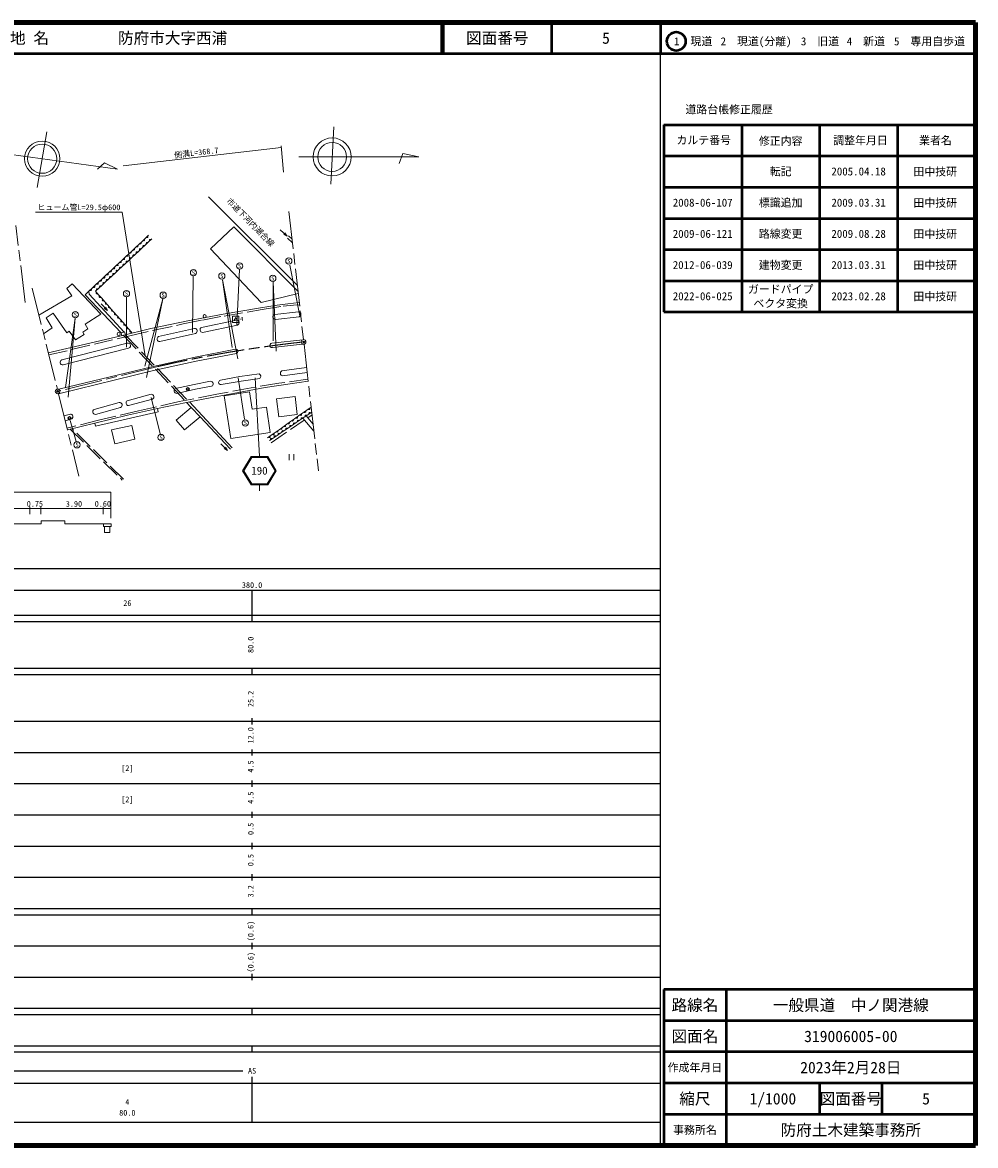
# Model space of a CAD drawing. Units: millimetres, scale not verified. Extents: x 40000 to 680000, y 20000 to 380000.
# Drawn here: x 374361 to 680000, y 20000 to 380000 of the extents above; entities that cross this region are included whole.
import ezdxf
from ezdxf.enums import TextEntityAlignment as Align

# ---------------------------------------------------------------- set-up
doc = ezdxf.new("R2010")
doc.units = ezdxf.units.MM
doc.header["$LTSCALE"] = 1000
doc.header["$PDMODE"] = 32
doc.header["$PDSIZE"] = 500
doc.linetypes.add('CHAIN', pattern=[18.5, 12, -1.5, 3.5, -1.5])
doc.linetypes.add('DASHED', pattern=[7.5, 6, -1.5])
for name, color, linetype, lineweight in [('M-BGD', 7, 'Continuous', 13), ('M-BGD-EXST', 7, 'Continuous', 13), ('M-BMK', 2, 'CHAIN', 13), ('M-BMK-SRVR', 3, 'Continuous', 13), ('M-STR-HTXT', 7, 'Continuous', 13), ('M-STR-STRC', 7, 'Continuous', 13), ('M-TTL', 2, 'Continuous', 140), ('M-TTL-BAND', 7, 'Continuous', 25), ('M-TTL-FRAM', 2, 'Continuous', 50), ('M-TTL-LINE', 7, 'Continuous', 50)]:
    doc.layers.add(name, color=color, linetype=linetype, lineweight=lineweight)
for name, color, linetype in [('M-BMK-HTXT', 7, 'Continuous'), ('M-OTRS', 6, 'Continuous'), ('M-TTL-TXT', 7, 'Continuous')]:
    doc.layers.add(name, color=color, linetype=linetype)
doc.styles.add('ＭＳ ゴシック', font='')
doc.styles.get('ＭＳ ゴシック').set_extended_font_data('MS Gothic')

msp = doc.modelspace()

# ---------------------------------------------------------------- linework, layer by layer
at = {"layer": 'M-BGD'}
for p, q in [((462514, 295658), (434068, 324061)), ((459239, 311501), (457011, 313509)), ((412703, 309819), (411639, 308821)), ((413767, 310816), (412703, 309819)), ((414831, 311813), (413767, 310816)), ((413771, 308708), (414835, 309699)), ((414835, 309699), (415900, 310691)), ((459239, 311501), (458147, 312081)), ((459239, 311501), (458548, 312527)), ((459364, 310876), (460965, 309310)), ((460826, 310530), (459647, 311643)), ((409512, 306826), (408448, 305829)), ((410576, 307824), (409512, 306826)), ((411639, 308821), (410576, 307824)), ((410577, 305732), (411641, 306724)), ((411641, 306724), (412706, 307716)), ((412706, 307716), (413771, 308708)), ((405256, 302837), (404192, 301839)), ((406320, 303834), (405256, 302837)), ((406318, 301765), (407383, 302757)), ((407384, 304832), (406320, 303834)), ((407383, 302757), (408448, 303748)), ((408448, 305829), (407384, 304832)), ((408448, 303748), (409512, 304740)), ((409512, 304740), (410577, 305732)), ((401001, 298847), (399937, 297850)), ((402065, 299845), (401001, 298847)), ((403128, 300842), (402065, 299845)), ((403125, 298789), (404189, 299781)), ((404192, 301839), (403128, 300842)), ((404189, 299781), (405254, 300773)), ((405254, 300773), (406318, 301765)), ((397809, 295855), (396745, 294858)), ((398873, 296852), (397809, 295855)), ((398866, 294822), (399931, 295814)), ((399937, 297850), (398873, 296852)), ((399931, 295814), (400995, 296806)), ((400995, 296806), (402060, 297798)), ((402060, 297798), (403125, 298789)), ((406000, 280532), (394440, 292671)), ((396745, 294858), (395681, 293860)), ((397802, 293830), (398866, 294822)), ((398783, 292715), (397802, 293830)), ((399765, 291599), (398783, 292715)), ((401662, 287700), (399555, 289836)), ((400747, 290483), (399765, 291599)), ((401662, 287700), (400606, 288344)), ((401728, 289367), (400747, 290483)), ((401662, 287700), (401033, 288765)), ((402710, 288251), (401728, 289367)), ((403692, 287136), (402710, 288251)), ((404673, 286020), (403692, 287136)), ((405655, 284904), (404673, 286020)), ((406637, 283788), (405655, 284904)), ((442957, 284617), (431760, 282271)), ((462886, 287284), (455326, 286413)), ((455510, 284814), (463070, 285684)), ((407136, 280813), (406000, 280532)), ((407618, 282672), (406637, 283788)), ((407365, 279891), (407136, 280813)), ((408600, 281557), (407618, 282672)), ((409581, 280441), (408600, 281557)), ((429527, 281928), (418003, 279298)), ((432097, 280666), (443293, 283012)), ((406000, 280532), (406229, 279610)), ((418366, 277709), (429889, 280339)), ((454369, 277160), (464301, 278283)), ((407990, 277146), (386987, 271811)), ((387378, 270270), (408381, 275605)), ((454520, 275829), (464205, 276923)), ((457528, 268300), (465499, 269363)), ((457734, 266754), (465675, 267813)), ((415690, 260810), (407926, 258763)), ((408339, 257196), (416103, 259244)), ((461765, 260100), (455859, 259377)), ((455859, 259377), (456565, 253610)), ((462471, 254333), (461765, 260100)), ((405392, 258189), (397316, 255954)), ((397750, 254383), (405827, 256618)), ((428461, 256592), (423706, 252522)), ((428461, 256592), (427018, 258173)), ((427904, 258354), (441562, 243691)), ((431332, 253598), (428461, 256592)), ((464256, 254814), (465597, 255748)), ((465597, 255748), (466938, 256682)), ((389728, 254472), (387664, 253901)), ((390160, 252911), (388054, 252328)), ((423706, 252522), (426352, 249390)), ((426352, 249390), (431332, 253598)), ((441043, 243255), (431332, 253598)), ((456565, 253610), (462471, 254333)), ((459106, 251192), (460340, 252069)), ((460340, 252069), (461574, 252946)), ((461574, 252946), (462915, 253880)), ((463413, 252596), (462178, 251766)), ((462915, 253880), (464256, 254814)), ((464649, 253426), (463413, 252596)), ((467808, 249013), (464222, 253140)), ((465884, 254256), (464649, 253426)), ((467555, 251246), (465313, 253872)), ((467119, 255086), (465884, 254256)), ((409395, 250857), (402962, 249383)), ((402962, 249383), (403983, 244928)), ((410416, 246403), (409395, 250857)), ((454169, 247685), (455404, 248562)), ((455404, 248562), (456638, 249439)), ((457237, 248445), (456002, 247615)), ((456638, 249439), (457872, 250315)), ((458472, 249275), (457237, 248445)), ((457872, 250315), (459106, 251192)), ((459708, 250105), (458472, 249275)), ((460943, 250935), (459708, 250105)), ((462178, 251766), (460943, 250935)), ((403983, 244928), (410416, 246403)), ((440091, 242778), (438023, 244952)), ((452935, 246808), (454169, 247685)), ((454767, 246784), (453531, 245954)), ((456002, 247615), (454767, 246784)), ((440091, 242778), (439046, 243441)), ((440091, 242778), (439481, 243854)), ((402699, 224228), (275605, 224228)), ((376708, 222399), (376708, 224728)), ((380230, 222399), (380230, 224728)), ((400258, 222399), (400258, 224728)), ((400714, 216560), (400714, 218379)), ((400714, 216560), (402393, 216560)), ((402393, 218379), (402393, 216560))]:
    msp.add_line(p, q, dxfattribs=at)
at = {"layer": 'M-BGD', "linetype": 'DASHED'}
for p, q in [((406674, 279723), (426427, 258815)), ((407316, 279889), (427255, 258981)), ((454103, 245261), (464719, 252568)), ((467222, 254180), (465827, 253270)), ((389677, 249615), (406378, 233266)), ((406801, 233611), (390314, 249775))]:
    msp.add_line(p, q, dxfattribs=at)
at = {"layer": 'M-BGD'}
for points in [[(462728, 293772), (442142, 314509), (434646, 307479), (450964, 290184), (462807, 293078)], [(379662, 286177), (390187, 292372), (388582, 294752), (390293, 296186)], [(390293, 296186), (399449, 286455), (394496, 283239), (395372, 281774), (393696, 280717), (394149, 280008), (391416, 278226), (389348, 281064), (388563, 280521), (384240, 286783), (381998, 285311), (383912, 282140), (381141, 280213)], [(394440, 292671), (395681, 293860), (395734, 292911), (406983, 280776)], [(463129, 290239), (459468, 289851), (456026, 289396), (450737, 288535), (438716, 286485), (427378, 284334), (415499, 281908), (406002, 279554), (395976, 277202), (382657, 274096)], [(442965, 273929), (430050, 271463), (416335, 268441), (385915, 260957)], [(442654, 275294), (429713, 272682), (415816, 269654), (385996, 262412)], [(450229, 267337), (444107, 266477), (437824, 265368)], [(417634, 256253), (430060, 258795), (441893, 261116), (452223, 262982), (460210, 264210), (465990, 265035)], [(434679, 264977), (429409, 263981), (423451, 262683)], [(423775, 261095), (429821, 262423), (435003, 263390)], [(438050, 263946), (444452, 265024), (450455, 265915)], [(388783, 249390), (397595, 251603), (397834, 250545), (417870, 255226), (417634, 256253), (408029, 254110), (397595, 251603)], [(275605, 229388), (402699, 229388), (402699, 221156)], [(275976, 219204), (290997, 219204), (290997, 220232), (298320, 220232), (298320, 219199), (336007, 219199), (336007, 220265), (342928, 220265), (342928, 219293), (380354, 219293), (380354, 220264), (387994, 220264), (387994, 219296), (402786, 219296), (402786, 218379), (400338, 218379), (400338, 219296)]]:
    msp.add_lwpolyline(points, dxfattribs=at)
at = {"layer": 'M-BGD', "linetype": 'DASHED'}
for points in [[(382825, 273421), (408813, 279520), (416454, 281324), (425920, 283351), (432102, 284587), (439034, 285905), (451277, 287952), (457965, 289067), (461330, 289411), (463209, 289537)], [(465920, 265652), (456524, 264370), (447695, 262891), (436659, 260865), (424621, 258453), (411583, 255472), (398771, 252469), (388639, 249970)]]:
    msp.add_lwpolyline(points, dxfattribs=at)
at = {"layer": 'M-BGD'}
msp.add_lwpolyline([(439066, 260288), (441138, 246640), (453751, 248550), (452569, 256662), (448035, 256042), (447138, 261652)], close=True, dxfattribs=at)
for centre, radius, start, end in [((413271, 310280), 248, 211.17807, 55.12574), ((414334, 311277), 248, 211.17867, 55.12675), ((415332, 310233), 248, 30.87134, 235.07308), ((409015, 306290), 248, 211.17964, 55.12751), ((410079, 307287), 248, 211.17807, 55.12574), ((411074, 306266), 248, 30.87203, 235.074), ((411143, 308285), 248, 211.17807, 55.12574), ((412138, 307258), 248, 30.87271, 235.07172), ((412207, 309282), 248, 211.17867, 55.12675), ((413203, 308250), 248, 30.87271, 235.07172), ((414267, 309241), 248, 30.87203, 235.074), ((404760, 302301), 248, 211.17867, 55.12675), ((405823, 303298), 248, 211.17807, 55.12574), ((406815, 302299), 248, 30.87134, 235.07308), ((406887, 304295), 248, 211.17867, 55.12675), ((407880, 303291), 248, 30.873, 235.07476), ((407951, 305293), 248, 211.1804, 55.12513), ((408944, 304282), 248, 30.87368, 235.07248), ((410009, 305274), 248, 30.87368, 235.07248), ((401568, 299308), 248, 211.17836, 55.12878), ((402632, 300306), 248, 211.17867, 55.12675), ((403622, 299323), 248, 30.87271, 235.07172), ((403696, 301303), 248, 211.17807, 55.12574), ((404686, 300315), 248, 30.87203, 235.074), ((405751, 301307), 248, 30.87271, 235.07172), ((397312, 295319), 248, 211.17867, 55.12675), ((398376, 296316), 248, 211.17807, 55.12574), ((399363, 295356), 248, 30.87368, 235.07248), ((399440, 297314), 248, 211.17867, 55.12675), ((400428, 296348), 248, 30.87368, 235.07248), ((400504, 298311), 248, 211.1804, 55.12513), ((401492, 297340), 248, 30.873, 235.07476), ((402557, 298332), 248, 30.87271, 235.07172), ((396249, 294321), 248, 211.17807, 55.12574), ((398257, 293241), 252, 120.42813, 322.25207), ((398299, 294364), 248, 30.87066, 235.07537), ((399238, 292125), 252, 120.42813, 322.25207), ((400220, 291009), 252, 120.42813, 322.25207), ((401202, 289894), 252, 120.42813, 322.25207), ((402183, 288778), 252, 120.42937, 322.25083), ((403165, 287662), 252, 120.42937, 322.25083), ((404147, 286546), 252, 120.42796, 322.25224), ((405128, 285430), 252, 120.43029, 322.25165), ((406110, 284315), 252, 120.43029, 322.25165), ((442992, 283787), 831, 291.24716, 92.42472), ((455423, 285614), 805, 96.92928, 276.20989), ((462857, 286470), 814, 285.17035, 87.9689), ((407091, 283199), 252, 120.42958, 322.25389), ((408073, 282083), 252, 120.42905, 322.25289), ((409055, 280967), 252, 120.42905, 322.25289), ((429606, 281111), 822, 290.15396, 95.56469), ((432184, 281522), 861, 119.52046, 264.1521), ((418370, 278546), 837, 115.99873, 269.71993), ((408224, 276385), 796, 281.40515, 107.10049), ((442690, 274585), 711, 292.73025, 92.88916), ((454372, 276486), 674, 90.25796, 282.63689), ((387211, 271047), 796, 106.32981, 282.176), ((449968, 266567), 814, 306.77125, 71.2694), ((457876, 267560), 818, 115.19326, 259.99642), ((434716, 264158), 820, 290.50434, 92.59773), ((437996, 264666), 722, 103.7645, 274.27616), ((415692, 259973), 837, 299.417, 90.12647), ((423848, 261937), 845, 118.05022, 265.05185), ((397731, 255223), 840, 119.60439, 271.32797), ((405499, 257373), 823, 293.45099, 97.48136), ((408466, 258068), 881, 127.86371, 261.67908), ((466283, 256193), 274, 209.32342, 40.38247), ((389678, 253618), 856, 304.2882, 86.66214), ((460982, 252472), 256, 205.52809, 45.26613), ((462259, 253391), 274, 209.32646, 40.37996), ((462769, 252220), 253, 23.0773, 224.73333), ((463600, 254325), 274, 209.32674, 40.38087), ((464005, 253050), 253, 23.07708, 224.73227), ((464942, 255259), 274, 209.3245, 40.38139), ((465240, 253880), 253, 23.07708, 224.73227), ((466475, 254711), 253, 23.07626, 224.73438), ((456046, 248964), 256, 205.52546, 45.2656), ((457280, 249841), 256, 205.52728, 45.26509), ((457828, 248899), 253, 23.07627, 224.73117), ((458514, 250718), 256, 205.52575, 45.26662), ((459063, 249729), 252, 23.07545, 224.73327), ((459748, 251595), 256, 205.52619, 45.26618), ((460299, 250560), 252, 23.07545, 224.73327), ((461534, 251390), 253, 23.07626, 224.73438), ((453578, 247211), 256, 205.52728, 45.26509), ((454122, 246409), 252, 23.07545, 224.73327), ((454812, 248087), 256, 205.52809, 45.26613), ((455358, 247239), 253, 23.07627, 224.73117), ((456593, 248069), 253, 23.07627, 224.73117)]:
    msp.add_arc(centre, radius, start, end, dxfattribs=at)
at = {"layer": 'M-BGD-EXST'}
for p, q in [((443067, 283073), (443952, 300782)), ((460129, 302179), (463297, 285966)), ((429148, 298714), (428888, 280636)), ((407730, 275905), (407729, 291916)), ((443517, 266049), (445571, 252790)), ((415595, 259806), (418475, 248101)), ((426881, 262462), (427881, 262462)), ((388930, 253143), (389930, 253143)), ((389642, 252388), (391568, 245654)), ((459868, 241671), (459868, 239671)), ((461368, 241671), (461368, 239671))]:
    msp.add_line(p, q, dxfattribs=at)
for points in [[(443376, 272223), (438540, 297489), (441633, 275820)], [(455671, 274600), (454716, 296908), (454750, 277951)], [(414158, 266155), (419389, 291453), (413657, 269794)], [(388975, 259889), (391300, 285220), (388189, 262978)]]:
    msp.add_lwpolyline(points, dxfattribs=at)
for points in [[(441740, 283850), (443740, 283850), (443740, 285850), (441740, 285850)], [(442740, 285428), (442240, 284562), (443240, 284562)]]:
    msp.add_lwpolyline(points, close=True, dxfattribs=at)
for centre, radius in [((443980, 301926), 1000), ((459783, 303501), 1000), ((429198, 299783), 1000), ((438293, 298726), 1000), ((454647, 297980), 1000), ((407733, 293099), 1000), ((419481, 292592), 1000), ((391327, 286307), 1000), ((432763, 285868), 500), ((405244, 280125), 500), ((427381, 262462), 500), ((389430, 253143), 500), ((445852, 251626), 1000), ((391865, 244617), 1000), ((418819, 246975), 1000)]:
    msp.add_circle(centre, radius, dxfattribs=at)
at = {"layer": 'M-BMK'}
for p, q in [((459824, 319358), (464481, 278326)), ((375284, 290183), (372202, 314950)), ((377528, 294783), (385547, 262439)), ((464651, 276836), (469249, 236321)), ((417759, 269707), (386379, 261936)), ((385908, 260983), (392458, 234567))]:
    msp.add_line(p, q, dxfattribs=at)
msp.add_arc((506998, -116462), 396346, 96.26152, 103.01193, dxfattribs=at)
at = {"layer": 'M-BMK-SRVR'}
for p, q in [((474221, 346556), (473205, 328209)), ((382174, 344919), (379092, 327070))]:
    msp.add_line(p, q, dxfattribs=at)
for points in [[(370774, 337695), (404878, 333027), (400657, 335036), (398407, 332953)], [(462942, 336900), (501468, 336898), (496326, 337997), (495211, 334772)]]:
    msp.add_lwpolyline(points, dxfattribs=at)
for centre, radius in [((473686, 336899), 6098), ((380692, 336337), 5657), ((380692, 336337), 4688), ((473686, 336899), 4630), ((464515, 277600), 750), ((385651, 261756), 750)]:
    msp.add_circle(centre, radius, dxfattribs=at)
at = {"layer": 'M-OTRS'}
for p in [(464515, 277600), (385651, 261756)]:
    msp.add_point(p, dxfattribs=at)
at = {"layer": 'M-STR-HTXT'}
for p, q in [((457336, 339972), (406609, 334019)), ((458102, 332024), (457289, 340469))]:
    msp.add_line(p, q, dxfattribs=at)
msp.add_lwpolyline([(413686, 273167), (406329, 319229), (378558, 319229)], dxfattribs=at)
at = {"layer": 'M-STR-STRC'}
for p, q in [((450361, 240819), (449030, 266136)), ((447724, 240819), (444961, 236319)), ((447892, 240519), (445313, 236319)), ((447724, 240819), (452997, 240819)), ((447892, 240519), (452829, 240519)), ((455408, 236319), (452829, 240519)), ((455761, 236319), (452997, 240819)), ((444961, 236319), (447724, 231819)), ((445313, 236319), (447892, 232119)), ((452829, 232119), (455408, 236319)), ((452997, 231819), (455761, 236319)), ((447724, 231819), (452997, 231819)), ((447892, 232119), (452829, 232119)), ((450361, 231819), (450361, 229819))]:
    msp.add_line(p, q, dxfattribs=at)
at = {"layer": 'M-TTL'}
for p, q in [((680000, 380000), (40000, 380000)), ((680000, 20000), (680000, 380000)), ((40000, 20000), (680000, 20000))]:
    msp.add_line(p, q, dxfattribs=at)
at = {"layer": 'M-TTL-BAND'}
for p, q in [((579000, 20000), (579000, 370000)), ((40000, 205000), (579000, 205000)), ((68000, 198000), (579000, 198000)), ((448000, 188000), (448000, 198000)), ((40000, 190000), (579000, 190000)), ((40000, 188000), (579000, 188000)), ((40000, 173000), (579000, 173000)), ((448000, 171000), (448000, 173000)), ((40000, 171000), (579000, 171000)), ((40000, 156000), (579000, 156000)), ((448000, 155000), (448000, 157000)), ((46000, 146000), (579000, 146000)), ((448000, 145000), (448000, 147000)), ((448000, 135000), (448000, 137000)), ((52000, 136000), (579000, 136000)), ((46000, 126000), (579000, 126000)), ((448000, 125000), (448000, 127000)), ((52000, 116000), (579000, 116000)), ((448000, 115000), (448000, 117000)), ((46000, 106000), (579000, 106000)), ((448000, 105000), (448000, 107000)), ((40000, 96000), (579000, 96000)), ((40000, 94000), (579000, 94000)), ((448000, 94000), (448000, 96000)), ((49000, 84000), (579000, 84000)), ((448000, 83000), (448000, 85000)), ((40000, 74000), (579000, 74000)), ((448000, 73000), (448000, 75000)), ((40000, 64000), (579000, 64000)), ((40000, 62000), (579000, 62000)), ((448000, 62000), (448000, 64000)), ((40000, 52000), (579000, 52000)), ((448000, 50000), (448000, 52000)), ((40000, 50000), (579000, 50000)), ((71000, 44000), (445000, 44000)), ((40000, 40000), (579000, 40000)), ((448000, 27500), (448000, 42000)), ((68000, 27500), (579000, 27500))]:
    msp.add_line(p, q, dxfattribs=at)
at = {"layer": 'M-TTL-FRAM'}
for p, q in [((580000, 347197), (580000, 287197)), ((580000, 347197), (680000, 347197)), ((580000, 287197), (680000, 287197)), ((680000, 70000), (580000, 70000)), ((580000, 70000), (580000, 20000))]:
    msp.add_line(p, q, dxfattribs=at)
at = {"layer": 'M-TTL-LINE'}
for p, q in [((508747, 380000), (508747, 370000)), ((509247, 380000), (509247, 370000)), ((543997, 380000), (543997, 370000)), ((579000, 380000), (579000, 370000)), ((40000, 370000), (680000, 370000)), ((605000, 347197), (605000, 287197)), ((630000, 347197), (630000, 287197)), ((655000, 347197), (655000, 287197)), ((580000, 337197), (680000, 337197)), ((580000, 327197), (680000, 327197)), ((580000, 317197), (680000, 317197)), ((580000, 307197), (680000, 307197)), ((580000, 297197), (680000, 297197)), ((600000, 70000), (600000, 20000)), ((680000, 60000), (580000, 60000)), ((680000, 50000), (580000, 50000)), ((680000, 40000), (580000, 40000)), ((630000, 40000), (630000, 30000)), ((650000, 40000), (650000, 30000)), ((680000, 30000), (580000, 30000))]:
    msp.add_line(p, q, dxfattribs=at)
msp.add_circle((584031, 373958), 3000, dxfattribs=at)

# ---------------------------------------------------------------- texts
at = {"layer": 'M-BGD', "style": 'ＭＳ ゴシック'}
for s, p in [('0.75', (378355, 224228)), ('3.90', (390876, 224228)), ('0.60', (400149, 224228))]:
    msp.add_text(s, height=1833, dxfattribs=at).set_placement(p, align=Align.BOTTOM_CENTER)
at = {"layer": 'M-BGD-EXST', "style": 'ＭＳ ゴシック'}
for p in [(443980, 301926), (459783, 303501), (429198, 299783), (438293, 298726), (454647, 297980), (407733, 293099), (419481, 292592), (391327, 286307), (445852, 251626), (391865, 244617), (418819, 246975)]:
    msp.add_text('S', height=1320, dxfattribs=at).set_placement(p, align=Align.MIDDLE_CENTER)
at = {"layer": 'M-BMK-HTXT', "style": 'ＭＳ ゴシック'}
msp.add_text('市道下河内潮合線', height=1833, rotation=314.399, dxfattribs=at).set_placement((447502, 315957), align=Align.MIDDLE_CENTER)
at = {"layer": 'M-STR-HTXT', "style": 'ＭＳ ゴシック'}
msp.add_text('側溝L=368.7', height=1833, rotation=6.692, dxfattribs=at).set_placement((430285, 336797), align=Align.BOTTOM_CENTER)
for s, height, p in [('ヒューム管L=29.5φ600', 1833, (392464, 320762)), ('4', 1320, (444652, 284992))]:
    msp.add_text(s, height=height, dxfattribs=at).set_placement(p, align=Align.MIDDLE_CENTER)
at = {"layer": 'M-STR-STRC', "style": 'ＭＳ ゴシック'}
msp.add_text('190', height=2566, dxfattribs=at).set_placement((450361, 236319), align=Align.MIDDLE_CENTER)
at = {"layer": 'M-TTL-BAND', "style": 'ＭＳ ゴシック'}
for s, p in [('380.0', (448000, 198195)), ('26', (408000, 192405)), ('[2]', (408000, 139500)), ('[2]', (408000, 129500)), ('AS', (448000, 42500)), ('4', (408000, 32523)), ('80.0', (408000, 29033))]:
    msp.add_text(s, height=1833, dxfattribs=at).set_placement(p, align=Align.BOTTOM_CENTER)
for s, p in [('80.0', (449000, 180500)), ('25.2', (449000, 163174)), ('12.0', (449000, 151500)), ('4.5', (449000, 141500)), ('4.5', (449000, 131500)), ('0.5', (449000, 121500)), ('0.5', (449000, 111500)), ('3.2', (449000, 101500)), ('(0.6)', (449000, 88764)), ('(0.6)', (449000, 78764))]:
    msp.add_text(s, height=1833, rotation=90, dxfattribs=at).set_placement(p, align=Align.BOTTOM_CENTER)
at = {"layer": 'M-TTL-TXT', "style": 'ＭＳ ゴシック'}
for s, p in [('地 名', (370380, 375000)), ('防府市大字西浦', (405024, 375000))]:
    msp.add_text(s, height=3666, dxfattribs=at).set_placement(p, align=Align.MIDDLE_LEFT)
for s, height, p in [('図面番号', 3666, (526622, 375000)), ('5', 3666, (561497, 375000)), ('1\u3000現道', 2566, (589448, 373958)), ('2\u3000現道(分離)', 2566, (609619, 373958)), ('3\u3000旧道', 2566, (630121, 373958)), ('4\u3000新道', 2566, (644824, 373958)), ('5\u3000専用自歩道', 2566, (665228, 373958)), ('道路台帳修正履歴', 2566, (600968, 352113)), ('カルテ番号', 2566, (592839, 342277)), ('修正内容', 2566, (617509, 342023)), ('調整年月日', 2566, (643089, 342197)), ('業者名', 2566, (667134, 342197)), ('転記', 2566, (617500, 332245)), ('2005.04.18', 2566, (642500, 332245)), ('田中技研', 2566, (667077, 332189)), ('2008-06-107', 2566, (592500, 322245)), ('標識追加', 2566, (617500, 322245)), ('2009.03.31', 2566, (642500, 322245)), ('田中技研', 2566, (667077, 322189)), ('2009-06-121', 2566, (592500, 312245)), ('路線変更', 2566, (617500, 312245)), ('2009.08.28', 2566, (642500, 312245)), ('田中技研', 2566, (667077, 312189)), ('2012-06-039', 2566, (592500, 302245)), ('建物変更', 2566, (617500, 302245)), ('2013.03.31', 2566, (642500, 302245)), ('田中技研', 2566, (667077, 302189)), ('ガードパイプ', 2566, (617500, 294487)), ('2022-06-025', 2566, (592500, 292245)), ('ベクタ変換', 2566, (617500, 289947)), ('2023.02.28', 2566, (642500, 292245)), ('田中技研', 2566, (667077, 292189)), ('路線名', 3666, (590000, 65000)), ('路線名', 3666, (590000, 65000)), ('一般県道\u3000中ノ関港線', 3666, (640000, 65000)), ('図面名', 3666, (590000, 55000)), ('図面名', 3666, (590000, 55000)), ('319006005-00', 3666, (640000, 55000)), ('2023年2月28日', 3666, (640000, 45000)), ('作成年月日', 2566, (590000, 45000)), ('作成年月日', 2566, (590000, 45000)), ('縮尺', 3666, (590000, 35000)), ('縮尺', 3666, (590000, 35000)), ('1/1000', 3666, (615000, 35000)), ('図面番号', 3666, (640000, 35000)), ('図面番号', 3666, (640000, 35000)), ('5', 3666, (664125, 35000)), ('事務所名', 2566, (590000, 25000)), ('事務所名', 2566, (590000, 25000)), ('防府土木建築事務所', 3666, (640000, 25000))]:
    msp.add_text(s, height=height, dxfattribs=at).set_placement(p, align=Align.MIDDLE_CENTER)

doc.saveas('drawing.dxf')
